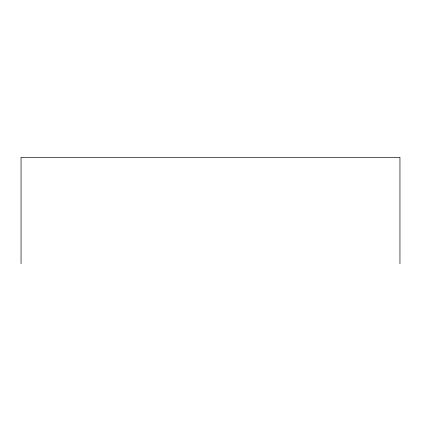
<?xml version="1.0" encoding="UTF-8"?>
<svg xmlns="http://www.w3.org/2000/svg" width="421" height="421" viewBox="0 0 421 421"><rect width="100%" height="100%" fill="white"/><g stroke="black" fill="none" stroke-linecap="round" stroke-linejoin="round"><path stroke-width="0.63" d="M399.95 263.672L399.95 157.328L21.05 157.328L21.05 263.672"/></g></svg>
